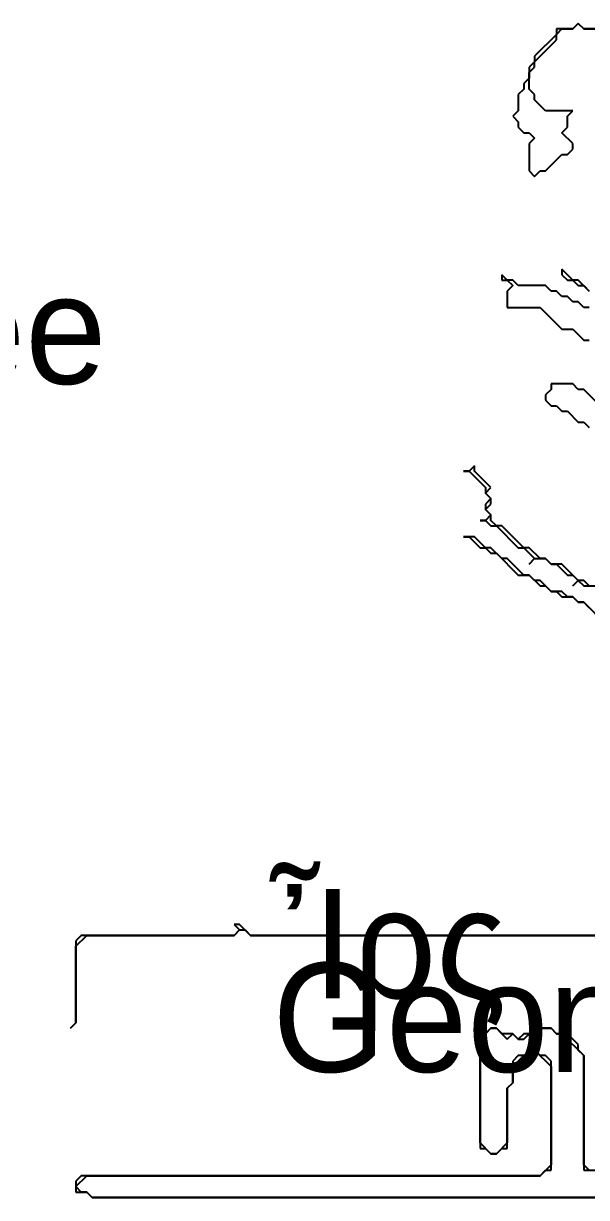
# Model space of a CAD drawing. Header units: metres. Extents: x 7 to 3931, y 6 to 2277.
# Drawn here: x 2678.4 to 2781.5, y 1611 to 1826 of the extents above; entities that cross this region are included whole.
import ezdxf

# ---------------------------------------------------------------- set-up
doc = ezdxf.new("R2010")
doc.units = ezdxf.units.M

msp = doc.modelspace()

# ---------------------------------------------------------------- linework, layer by layer
for p, q in [((2780, 1826), (2779, 1825)), ((2779, 1825), (2780, 1826)), ((2781, 1825), (2780, 1826)), ((2780, 1826), (2781, 1825)), ((2776, 1824), (2772, 1820)), ((2779, 1825), (2776, 1825)), ((2776, 1825), (2776, 1824)), ((2776, 1824), (2777, 1825)), ((2776, 1823), (2776, 1824)), ((2777, 1825), (2779, 1825)), ((2784, 1825), (2781, 1825)), ((2781, 1825), (2784, 1825)), ((2772, 1819), (2776, 1823)), ((2772, 1819), (2771, 1818)), ((2772, 1820), (2772, 1819)), ((2772, 1818), (2772, 1819)), ((2771, 1818), (2771, 1816)), ((2771, 1817), (2772, 1818)), ((2771, 1814), (2771, 1817)), ((2771, 1816), (2770, 1815)), ((2770, 1815), (2770, 1814)), ((2770, 1814), (2769, 1813)), ((2769, 1813), (2769, 1810)), ((2772, 1813), (2771, 1814)), ((2772, 1812), (2772, 1813)), ((2774, 1810), (2772, 1812)), ((2769, 1810), (2768, 1809)), ((2768, 1809), (2769, 1808)), ((2779, 1810), (2774, 1810)), ((2778, 1809), (2779, 1810)), ((2778, 1807), (2778, 1809)), ((2769, 1808), (2769, 1807)), ((2769, 1807), (2770, 1806)), ((2770, 1806), (2771, 1806)), ((2771, 1806), (2772, 1805)), ((2777, 1806), (2778, 1807)), ((2779, 1804), (2777, 1806)), ((2772, 1805), (2771, 1804)), ((2771, 1804), (2771, 1799)), ((2779, 1803), (2779, 1804)), ((2774, 1799), (2777, 1802)), ((2777, 1802), (2778, 1802)), ((2778, 1802), (2779, 1803)), ((2771, 1799), (2772, 1798)), ((2772, 1798), (2773, 1799)), ((2773, 1799), (2774, 1799)), ((2779, 1779), (2777, 1781)), ((2777, 1781), (2777, 1780)), ((2767, 1779), (2766, 1780)), ((2766, 1780), (2766, 1779)), ((2766, 1779), (2767, 1779)), ((2768, 1779), (2767, 1779)), ((2767, 1779), (2768, 1778)), ((2769, 1778), (2768, 1779)), ((2777, 1780), (2778, 1779)), ((2778, 1779), (2779, 1779)), ((2780, 1779), (2779, 1779)), ((2779, 1779), (2780, 1778)), ((2782, 1777), (2780, 1779)), ((2768, 1778), (2767, 1777)), ((2767, 1777), (2767, 1774)), ((2774, 1778), (2769, 1778)), ((2775, 1777), (2774, 1778)), ((2776, 1777), (2775, 1777)), ((2777, 1776), (2776, 1777)), ((2778, 1776), (2777, 1776)), ((2779, 1775), (2778, 1776)), ((2780, 1778), (2781, 1778)), ((2781, 1778), (2782, 1777)), ((2767, 1774), (2773, 1774)), ((2773, 1774), (2777, 1770)), ((2780, 1775), (2779, 1775)), ((2781, 1774), (2780, 1775)), ((2782, 1774), (2781, 1774)), ((2777, 1770), (2779, 1770)), ((2779, 1770), (2781, 1768)), ((2781, 1768), (2782, 1768)), ((2775, 1759), (2774, 1758)), ((2779, 1760), (2775, 1760)), ((2775, 1760), (2775, 1759)), ((2780, 1759), (2779, 1760)), ((2781, 1759), (2780, 1759)), ((2784, 1756), (2781, 1759)), ((2774, 1758), (2774, 1757)), ((2774, 1757), (2775, 1756)), ((2775, 1756), (2776, 1756)), ((2776, 1756), (2777, 1755)), ((2777, 1755), (2778, 1755)), ((2778, 1755), (2780, 1753)), ((2780, 1753), (2781, 1753)), ((2781, 1753), (2782, 1752)), ((2760, 1744), (2759, 1744)), ((2759, 1744), (2760, 1744)), ((2761, 1745), (2760, 1744)), ((2760, 1744), (2763, 1741)), ((2761, 1744), (2761, 1745)), ((2764, 1741), (2761, 1744)), ((2763, 1740), (2764, 1741)), ((2763, 1741), (2763, 1740)), ((2764, 1739), (2763, 1740)), ((2763, 1740), (2764, 1739)), ((2764, 1739), (2763, 1738)), ((2763, 1737), (2764, 1738)), ((2763, 1738), (2763, 1737)), ((2764, 1738), (2764, 1739)), ((2764, 1736), (2763, 1737)), ((2763, 1737), (2764, 1736)), ((2764, 1736), (2763, 1735)), ((2764, 1735), (2764, 1736)), ((2763, 1735), (2762, 1735)), ((2762, 1735), (2763, 1735)), ((2763, 1735), (2764, 1734)), ((2765, 1734), (2764, 1735)), ((2764, 1734), (2765, 1734)), ((2766, 1734), (2765, 1734)), ((2765, 1734), (2769, 1730)), ((2770, 1730), (2766, 1734)), ((2761, 1732), (2759, 1732)), ((2759, 1732), (2760, 1732)), ((2760, 1732), (2762, 1730)), ((2763, 1730), (2761, 1732)), ((2762, 1730), (2763, 1730)), ((2764, 1730), (2763, 1730)), ((2763, 1730), (2764, 1729)), ((2766, 1728), (2764, 1730)), ((2764, 1729), (2765, 1729)), ((2765, 1729), (2769, 1725)), ((2769, 1730), (2770, 1730)), ((2771, 1730), (2770, 1730)), ((2770, 1730), (2772, 1728)), ((2773, 1728), (2771, 1730)), ((2767, 1728), (2766, 1728)), ((2770, 1725), (2767, 1728)), ((2772, 1728), (2771, 1727)), ((2771, 1727), (2772, 1728)), ((2772, 1728), (2774, 1728)), ((2774, 1728), (2773, 1728)), ((2775, 1727), (2774, 1728)), ((2774, 1728), (2775, 1727)), ((2777, 1727), (2775, 1727)), ((2775, 1727), (2776, 1727)), ((2776, 1727), (2778, 1725)), ((2780, 1724), (2777, 1727)), ((2769, 1725), (2771, 1725)), ((2771, 1725), (2770, 1725)), ((2772, 1724), (2771, 1725)), ((2771, 1725), (2773, 1723)), ((2778, 1725), (2779, 1725)), ((2779, 1725), (2780, 1724)), ((2773, 1724), (2772, 1724)), ((2775, 1722), (2773, 1724)), ((2773, 1723), (2774, 1723)), ((2774, 1723), (2775, 1722)), ((2780, 1724), (2779, 1723)), ((2779, 1723), (2780, 1724)), ((2781, 1724), (2780, 1724)), ((2780, 1724), (2781, 1723)), ((2782, 1723), (2781, 1724)), ((2781, 1723), (2783, 1723)), ((2777, 1722), (2775, 1722)), ((2775, 1722), (2776, 1722)), ((2776, 1722), (2777, 1721)), ((2778, 1721), (2777, 1722)), ((2777, 1721), (2779, 1721)), ((2779, 1721), (2778, 1721)), ((2780, 1720), (2779, 1721)), ((2779, 1721), (2780, 1720)), ((2781, 1720), (2780, 1720)), ((2780, 1720), (2781, 1720)), ((2782, 1719), (2781, 1720)), ((2781, 1720), (2785, 1716)), ((2718, 1661), (2717, 1661)), ((2717, 1661), (2718, 1660)), ((2718, 1660), (2717, 1659)), ((2717, 1659), (2718, 1660)), ((2720, 1659), (2718, 1661)), ((2718, 1660), (2719, 1660)), ((2719, 1660), (2720, 1659)), ((2689, 1659), (2688, 1658)), ((2688, 1657), (2690, 1659)), ((2688, 1658), (2688, 1643)), ((2717, 1659), (2689, 1659)), ((2690, 1659), (2717, 1659)), ((3032, 1659), (2720, 1659)), ((2720, 1659), (3032, 1659)), ((2688, 1643), (2688, 1657)), ((2688, 1643), (2687, 1642)), ((2687, 1642), (2688, 1643)), ((2762, 1640), (2764, 1642)), ((2763, 1641), (2762, 1641)), ((2762, 1641), (2762, 1620)), ((2764, 1642), (2763, 1641)), ((2765, 1642), (2764, 1642)), ((2764, 1642), (2765, 1642)), ((2766, 1641), (2765, 1642)), ((2765, 1642), (2767, 1640)), ((2768, 1641), (2766, 1641)), ((2767, 1640), (2768, 1641)), ((2769, 1640), (2768, 1641)), ((2768, 1641), (2769, 1640)), ((2770, 1641), (2769, 1640)), ((2770, 1640), (2772, 1642)), ((2771, 1641), (2770, 1641)), ((2772, 1642), (2771, 1641)), ((2775, 1642), (2772, 1642)), ((2772, 1642), (2775, 1642)), ((2776, 1641), (2775, 1642)), ((2775, 1642), (2776, 1641)), ((2778, 1641), (2776, 1641)), ((2776, 1641), (2777, 1641)), ((2777, 1641), (2781, 1637)), ((2780, 1639), (2778, 1641)), ((2762, 1621), (2762, 1640)), ((2769, 1640), (2770, 1640)), ((2780, 1638), (2780, 1639)), ((2768, 1635), (2770, 1637)), ((2769, 1637), (2768, 1636)), ((2771, 1637), (2769, 1637)), ((2770, 1637), (2771, 1637)), ((2771, 1637), (2772, 1638)), ((2772, 1638), (2771, 1637)), ((2772, 1638), (2775, 1635)), ((2773, 1637), (2772, 1638)), ((2774, 1637), (2773, 1637)), ((2775, 1636), (2774, 1637)), ((2781, 1637), (2780, 1638)), ((2781, 1617), (2781, 1637)), ((2781, 1637), (2781, 1616)), ((2768, 1636), (2768, 1632)), ((2768, 1632), (2768, 1635)), ((2775, 1616), (2775, 1636)), ((2775, 1635), (2775, 1617)), ((2767, 1631), (2768, 1632)), ((2768, 1632), (2767, 1631)), ((2767, 1620), (2767, 1631)), ((2767, 1631), (2767, 1621)), ((2764, 1619), (2762, 1621)), ((2762, 1620), (2763, 1620)), ((2763, 1620), (2764, 1619)), ((2764, 1619), (2765, 1619)), ((2765, 1619), (2764, 1619)), ((2767, 1621), (2765, 1619)), ((2765, 1619), (2766, 1620)), ((2766, 1620), (2767, 1620)), ((2775, 1617), (2773, 1615)), ((2782, 1616), (2781, 1617)), ((2689, 1615), (2688, 1614)), ((2688, 1613), (2690, 1615)), ((2773, 1615), (2689, 1615)), ((2690, 1615), (2773, 1615)), ((2773, 1615), (2774, 1616)), ((2774, 1616), (2775, 1616)), ((2781, 1616), (2783, 1616)), ((2688, 1614), (2688, 1612)), ((2689, 1612), (2688, 1613)), ((2688, 1612), (2690, 1612)), ((2690, 1612), (2689, 1612)), ((2690, 1612), (2691, 1611)), ((2691, 1611), (2690, 1612)), ((2691, 1611), (3026, 1611)), ((3026, 1611), (2691, 1611))]:
    msp.add_line(p, q)

# ---------------------------------------------------------------- texts
for s, p in [('kee', (2650.5, 1760)), ('Ἶρς', (2723.5, 1647.5)), ('Geon', (2724, 1634))]:
    msp.add_text(s, height=20).set_placement(p)

doc.saveas('drawing.dxf')
